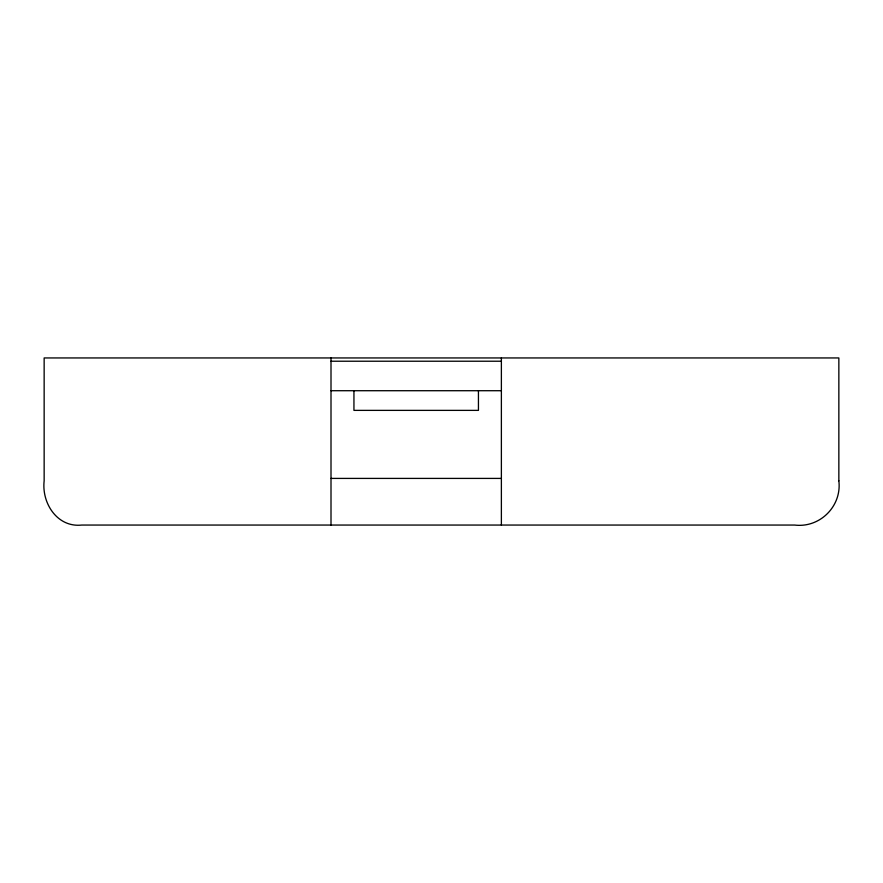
<?xml version="1.0" encoding="UTF-8"?>
<svg xmlns="http://www.w3.org/2000/svg" width="883" height="883" viewBox="0 0 883 883"><rect width="100%" height="100%" fill="white"/><g stroke="black" fill="none" stroke-linecap="round" stroke-linejoin="round"><path stroke-width="1.32" d="M331.004 361.224L501.378 361.224M331.004 390.716L501.378 390.716M331.004 478.409L501.378 478.409M501.378 357.946L501.378 525.054M478.443 390.716L478.443 410.374L353.94 410.374L353.94 390.716M331.004 357.946L331.004 525.054M838.85 480.816C841.974 506.136 819.943 528.166 794.623 525.054L81.744 525.054C57.24 527.725 41.534 503.078 44.15 480.816L44.15 357.946L838.85 357.946L838.85 480.816"/></g></svg>
